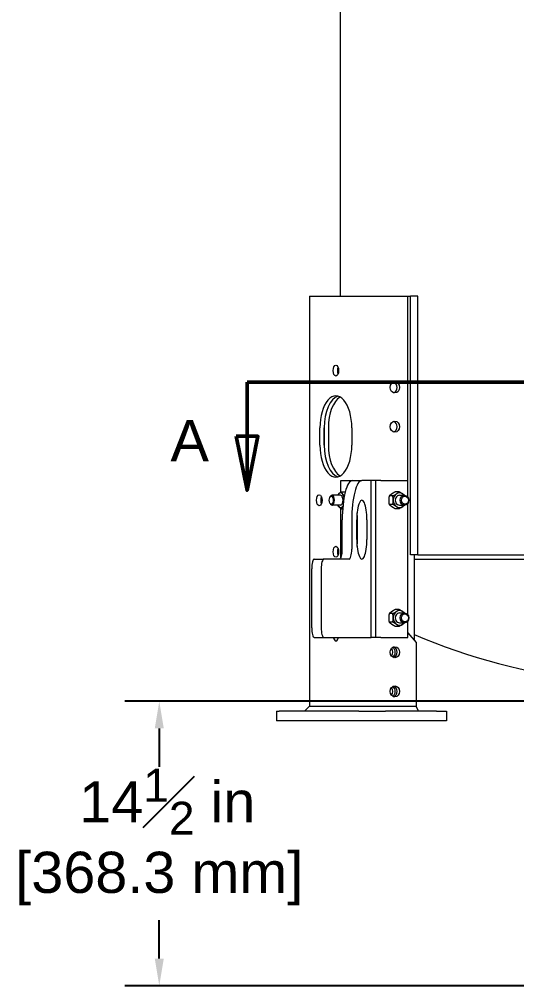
# Model space of a CAD drawing. Header units: inches. Extents: x 17 to 469, y 7 to 301.
# Drawn here: x 191.8 to 217.13, y 42.3 to 91.58 of the extents above; entities that cross this region are included whole.
import ezdxf

# ---------------------------------------------------------------- set-up
doc = ezdxf.new("R2010")
doc.units = ezdxf.units.IN
doc.header["$LTSCALE"] = 14
doc.header["$MEASUREMENT"] = 0
doc.linetypes.add('DOUBLE_DASH_CHAIN', pattern=[1.2403, 0.6614, -0.0827, 0.1654, -0.0827, 0.1654, -0.0827])
for name, color, linetype, lineweight in [('Dimension (ANSI)', 7, 'Continuous', 25), ('Section Line', 7, 'DOUBLE_DASH_CHAIN', 50), ('Visible (ANSI)', 7, 'Continuous', 50)]:
    doc.layers.add(name, color=color, linetype=linetype, lineweight=lineweight)
doc.styles.add('MEMCOR Medium', font='arial.ttf')
doc.dimstyles.new('Default (ANSI)', dxfattribs={"dimscale": 14, "dimtxt": 0.15, "dimasz": 0.098425, "dimexe": 0.125, "dimexo": 0.0625, "dimgap": 0.031496, "dimtad": 0, "dimtih": 1, "dimtoh": 1, "dimdec": 4, "dimrnd": 1e-08, "dimzin": 3, "dimdsep": 46, "dimlunit": 5, "dimtxsty": 'MEMCOR Medium', "dimcen": 0.09, "dimdle": 0.393701, "dimclrd": 256, "dimclre": 256, "dimclrt": 256, "dimadec": 0, "dimazin": 1, "dimtfac": 0.8, "dimtofl": 0, "dimtmove": 0, "dimatfit": 3, "dimfxl": 1, "dimfrac": 1, "dimtolj": 1, "dimtzin": 4, "dimlwd": -1, "dimlwe": -1, "dimarcsym": 0})

# ---------------------------------------------------------------- blocks, each defined once
blk = doc.blocks.new('*D20')
at = {"layer": 'Defpoints', "color": 0, "transparency": 16777216}
for p in [(198.928, 56.804), (220.911, 56.804), (219.702, 42.304)]:
    blk.add_point(p, dxfattribs=at)
at = {"layer": 'Dimension (ANSI)', "transparency": 16777216}
for p, q in [((220.036, 56.804), (197.178, 56.804)), ((198.928, 55.426), (198.928, 53.468)), ((198.928, 43.682), (198.928, 45.639)), ((218.827, 42.304), (197.178, 42.304))]:
    blk.add_line(p, q, dxfattribs=at)
for points in [[(198.699, 55.426), (199.158, 55.426), (198.928, 56.804)], [(198.699, 43.682), (199.158, 43.682), (198.928, 42.304)]]:
    blk.add_solid(points, dxfattribs=at)
at = {"layer": 'Dimension (ANSI)', "transparency": 16777216, "char_height": 2.1, "attachment_point": 5, "style": 'MEMCOR Medium'}
for s, insert in [('\\A1; 14{\\H0.8x;\\S1#2;} in', (198.928, 51.682)), ('\\A1;[368.3 mm]', (198.928, 47.767))]:
    blk.add_mtext(s, dxfattribs=dict(at, insert=insert))
blk = doc.blocks.new('2dTransSection0')
at = {"layer": 'Section Line', "linetype": 'DOUBLE_DASH_CHAIN', "ltscale": 0.490011}
blk.add_line((14.5285, 5.2198), (17.8561, 5.2198), dxfattribs=at)
at = {"layer": 'Section Line', "linetype": 'Continuous'}
for p, q in [((14.5285, 5.2198), (14.8173, 5.2198)), ((14.5285, 5.2198), (14.5285, 5.023)), ((14.4891, 5.023), (14.5285, 4.8261)), ((14.5678, 5.023), (14.4891, 5.023)), ((14.5285, 5.023), (14.5285, 4.8261)), ((14.5285, 4.8261), (14.5678, 5.023))]:
    blk.add_line(p, q, dxfattribs=at)
at = {"layer": 'Section Line', "linetype": 'Continuous', "flags": 128}
blk.add_lwpolyline([(14.4891, 5.023), (14.5285, 4.8261), (14.5678, 5.023), (14.4891, 5.023)], dxfattribs=at)
at = {"layer": 'Section Line'}
blk.add_solid([(14.4891, 5.023), (14.5285, 4.8261), (14.5678, 5.023), (14.4891, 5.023)], dxfattribs=at)
at = {"layer": 'Section Line', "insert": (14.25, 4.932), "char_height": 0.15, "attachment_point": 7, "style": 'MEMCOR Medium'}
blk.add_mtext('A', dxfattribs=at)

msp = doc.modelspace()

# ---------------------------------------------------------------- linework, layer by layer
at = {"layer": 'Visible (ANSI)', "linetype": 'Continuous', "lineweight": 18}
for p, q in [((208.160469, 77.457895), (208.160469, 129.026895)), ((206.580779, 77.457895), (206.673221, 77.457895)), ((206.580779, 77.457895), (206.580779, 56.557895)), ((206.673221, 77.457895), (209.174928, 77.457895)), ((209.174928, 77.457895), (210.117485, 77.457895)), ((210.117485, 77.457895), (211.578216, 77.457895)), ((211.578216, 77.457895), (211.729443, 77.457895)), ((211.578216, 77.457895), (211.578216, 68.057895)), ((212.10674, 77.457895), (211.729443, 77.457895)), ((211.729443, 64.276895), (211.729443, 77.457895)), ((212.10674, 64.276895), (212.10674, 77.457895)), ((207.109074, 69.867895), (207.109074, 70.747895)), ((207.325581, 69.867895), (207.325581, 70.747895)), ((207.325581, 70.747895), (207.325581, 69.867895)), ((207.542087, 70.747895), (207.542087, 69.867895)), ((208.739074, 70.747895), (208.739074, 69.867895)), ((208.178421, 68.057895), (208.765787, 68.057895)), ((208.178421, 67.47899), (208.178421, 68.057895)), ((208.765787, 68.057895), (209.24875, 68.057895)), ((209.727027, 68.057895), (209.24875, 68.057895)), ((209.961615, 68.057895), (209.727027, 68.057895)), ((209.727027, 60.057895), (209.727027, 68.057895)), ((210.207844, 68.057895), (209.961615, 68.057895)), ((209.961615, 60.057895), (209.961615, 68.057895)), ((210.207844, 68.057895), (211.593485, 68.057895)), ((211.593485, 67.208032), (211.593485, 68.057895)), ((207.628859, 67.223508), (207.656112, 67.262038)), ((208.16551, 67.307895), (207.728267, 67.307895)), ((208.194448, 67.490908), (208.404693, 67.490908)), ((210.826459, 67.274401), (210.635953, 67.274401)), ((211.151219, 67.490908), (210.960713, 67.490908)), ((211.167926, 67.307895), (211.420369, 67.307895)), ((207.628859, 66.892282), (207.656112, 66.853752)), ((208.16551, 66.807895), (207.728267, 66.807895)), ((208.178421, 64.114242), (208.178421, 66.6368)), ((208.194448, 66.624882), (208.269386, 66.624882)), ((210.826459, 66.841389), (210.635953, 66.841389)), ((211.151219, 66.624882), (210.960713, 66.624882)), ((211.167926, 66.807895), (211.420369, 66.807895)), ((211.593485, 61.208032), (211.593485, 66.907758)), ((208.248149, 64.557895), (208.248149, 66.057895)), ((208.731112, 66.057895), (208.731112, 64.557895)), ((208.989931, 65.057895), (208.989931, 66.057895)), ((209.024606, 65.057895), (209.024606, 66.057895)), ((209.507569, 66.057895), (209.507569, 65.057895)), ((212.10674, 64.276895), (211.729443, 64.276895)), ((211.911061, 64.276895), (211.911061, 59.923559)), ((212.10674, 64.276895), (237.214828, 64.276895)), ((206.824645, 64.057895), (207.307608, 64.057895)), ((208.601703, 64.057895), (207.307608, 64.057895)), ((237.410507, 64.031895), (211.911061, 64.031895)), ((206.695235, 60.557895), (206.695235, 63.557895)), ((207.178198, 63.557895), (207.178198, 60.557895)), ((210.826459, 61.274401), (210.635953, 61.274401)), ((211.151219, 61.490908), (210.960713, 61.490908)), ((211.167926, 61.307895), (211.420369, 61.307895)), ((210.826459, 60.841389), (210.635953, 60.841389)), ((211.151219, 60.624882), (210.960713, 60.624882)), ((211.167926, 60.807895), (211.420369, 60.807895)), ((211.593485, 60.057895), (211.593485, 60.907758)), ((211.593485, 60.290264), (212.011228, 59.807895)), ((206.824645, 60.057895), (207.307608, 60.057895)), ((207.307608, 60.057895), (209.727027, 60.057895)), ((209.961615, 60.057895), (209.727027, 60.057895)), ((210.207844, 60.057895), (209.961615, 60.057895)), ((210.207844, 60.057895), (211.593485, 60.057895)), ((212.011228, 59.807895), (212.011228, 56.557895)), ((204.895183, 56.307895), (205.029157, 56.307895)), ((204.895183, 56.307895), (204.895183, 55.807895)), ((209.089157, 56.307895), (205.029157, 56.307895)), ((206.580779, 56.557895), (206.330779, 56.307895)), ((206.580779, 56.557895), (206.673221, 56.557895)), ((206.673221, 56.557895), (209.174928, 56.557895)), ((209.089157, 56.307895), (210.455183, 56.307895)), ((209.174928, 56.557895), (210.117485, 56.557895)), ((210.117485, 56.557895), (212.011228, 56.557895)), ((213.053259, 56.307895), (210.455183, 56.307895)), ((212.136228, 56.307895), (212.011228, 56.557895)), ((213.053259, 56.307895), (213.553259, 56.307895)), ((213.553259, 56.307895), (213.553259, 55.807895)), ((205.029157, 55.807895), (204.895183, 55.807895)), ((209.089157, 55.807895), (205.029157, 55.807895)), ((210.455183, 55.807895), (209.089157, 55.807895)), ((213.053259, 55.807895), (210.455183, 55.807895)), ((213.553259, 55.807895), (213.053259, 55.807895))]:
    msp.add_line(p, q, dxfattribs=at)
msp.add_arc((224.660784, 90.436895), 32.81, 247.1330448, 263.0004963, dxfattribs=at)
for centre, major_axis, ratio in [((207.924074, 73.667895), (0, -0.28), 0.5), ((210.928697, 72.807895), (0, -0.28), 0.866025404), ((210.928697, 70.807895), (0, -0.28), 0.866025404), ((207.078221, 67.057895), (0, -0.28), 0.5), ((207.687396, 67.057895), (0, 0.202815), 0.5), ((211.420369, 67.057895), (0, -0.25), 0.866025404), ((211.443966, 67.057895), (0, -0.202815), 0.866025404), ((207.924074, 64.426895), (0, -0.28), 0.5), ((211.420369, 61.057895), (0, -0.25), 0.866025404), ((211.443966, 61.057895), (0, -0.202815), 0.866025404), ((210.928697, 59.307895), (0, -0.28), 0.866025404), ((210.928697, 57.307895), (0, -0.28), 0.866025404)]:
    msp.add_ellipse(centre, major_axis=major_axis, ratio=ratio, dxfattribs=at)
for centre, major_axis, ratio, start_param, end_param in [((208.140581, 73.667895), (0, 0.28), 0.5, 0.883930068, 2.257662585), ((208.140581, 73.667895), (0, -0.28), 0.5, 4.025522722, 5.399255239), ((210.803697, 72.807895), (0, -0.28), 0.866025404, 0.260688299, 2.880904355), ((207.924074, 70.747895), (0, 1.63), 0.5, 4.71238898, 7.853981634), ((208.140581, 70.747895), (0, 1.63), 0.5, 0.133219685, 1.570796327), ((208.140581, 70.747895), (0, 1.63), 0.5, 0.133219685, 1.570796327), ((208.357087, 70.747895), (0, 1.63), 0.5, 0.268880123, 1.570796327), ((210.803697, 70.807895), (0, -0.28), 0.866025404, 0.260688299, 2.880904355), ((207.924074, 69.867895), (0, -1.63), 0.5, 4.71238898, 7.853981634), ((208.140581, 69.867895), (0, -1.63), 0.5, 4.71238898, 6.149965622), ((208.140581, 69.867895), (0, -1.63), 0.5, 4.71238898, 6.149965622), ((208.357087, 69.867895), (0, -1.63), 0.5, 4.71238898, 6.014305185), ((208.765787, 66.057895), (0, 2), 0.258819045, 0, 1.570796327), ((209.24875, 66.057895), (0, 2), 0.258819045, 0, 1.570796327), ((207.294728, 67.057895), (0, -0.28), 0.5, 4.025522722, 5.399255239), ((207.728267, 67.057895), (0, -0.25), 0.5, 5.667839495, 10.040123773), ((208.165442, 67.057895), (0, -0.375), 0.5, 3.665191429, 3.982661324), ((208.165442, 67.057895), (0, 0.375), 0.5, 5.759586532, 6.806784083), ((208.165442, 67.057895), (0, -0.250136), 0.5, 6.250227729, 9.457735539), ((208.165442, 67.057895), (0, 0.375), 0.5, 5.086731309, 5.759586532), ((209.24875, 66.057895), (0, 1), 0.258819045, 4.71238898, 7.853981634), ((211.167966, 67.057895), (0, -0.375), 0.866025404, 3.665191429, 4.71238898), ((211.167966, 67.057895), (0, -0.375), 0.866025404, 4.71238898, 5.759586532), ((211.167966, 67.057895), (0, 0.250136), 0.866025404, 6.250227729, 9.457735539), ((211.167966, 67.057895), (0, 0.375), 0.866025404, 5.759586532, 6.806784083), ((211.167966, 67.057895), (0, 0.375), 0.866025404, 5.442116637, 5.759586532), ((208.165442, 67.057895), (0, -0.375), 0.5, 5.442116637, 5.759586532), ((208.165442, 67.057895), (0, -0.375), 0.5, 5.759586532, 6.806784083), ((208.165442, 67.057895), (0, 0.375), 0.5, 3.665191429, 3.808402678), ((211.167966, 67.057895), (0, -0.375), 0.866025404, 5.759586532, 6.806784083), ((211.167966, 67.057895), (0, 0.375), 0.866025404, 3.665191429, 3.982661324), ((208.765787, 66.057895), (0, 1), 0.258819045, 4.71238898, 5.080489063), ((209.24875, 65.057895), (0, -1), 0.258819045, 4.71238898, 7.853981634), ((208.765787, 65.057895), (0, 1), 0.258819045, 4.344288898, 4.71238898), ((208.140581, 64.426895), (0, 0.28), 0.5, 0.883930068, 2.257662585), ((208.140581, 64.426895), (0, -0.28), 0.5, 4.025522722, 5.399255239), ((208.11874, 64.557895), (0, -0.5), 0.258819045, 0, 1.570796327), ((208.601703, 64.557895), (0, -0.5), 0.258819045, 0, 1.570796327), ((206.824645, 63.557895), (0, 0.5), 0.258819045, 0, 1.570796327), ((207.307608, 63.557895), (0, 0.5), 0.258819045, 0, 1.570796327), ((211.167966, 61.057895), (0, -0.375), 0.866025404, 3.665191429, 4.71238898), ((211.167966, 61.057895), (0, 0.250136), 0.866025404, 6.250227729, 9.457735539), ((211.167966, 61.057895), (0, 0.375), 0.866025404, 5.759586532, 6.806784083), ((211.167966, 61.057895), (0, 0.375), 0.866025404, 5.442116637, 5.759586532), ((211.167966, 61.057895), (0, -0.375), 0.866025404, 4.71238898, 5.759586532), ((211.167966, 61.057895), (0, -0.375), 0.866025404, 5.759586532, 6.806784083), ((211.167966, 61.057895), (0, 0.375), 0.866025404, 3.665191429, 3.982661324), ((206.824645, 60.557895), (0, -0.5), 0.258819045, 4.71238898, 6.283185307), ((207.307608, 60.557895), (0, -0.5), 0.258819045, 4.71238898, 6.283185307), ((207.924074, 60.163895), (0, -0.28), 0.5, 5.100641342, 7.465729273), ((208.140581, 60.163895), (0, 0.28), 0.5, 1.959048688, 2.257662585), ((208.140581, 60.163895), (0, -0.28), 0.5, 5.100641342, 5.399255239), ((210.583151, 59.303895), (0, 0.28), 0.866025404, 3.944726066, 5.50010129), ((210.708151, 59.303895), (0, -0.28), 0.866025404, 0.4878674, 2.685136662), ((210.803697, 59.307895), (0, -0.28), 0.866025404, 0.260688299, 2.880904355), ((210.583151, 57.303895), (0, 0.28), 0.866025404, 3.944726066, 5.50010129), ((210.708151, 57.303895), (0, -0.28), 0.866025404, 0.4878674, 2.685136662), ((210.803697, 57.307895), (0, -0.28), 0.866025404, 0.260688299, 2.880904355)]:
    msp.add_ellipse(centre, major_axis=major_axis, ratio=ratio, start_param=start_param, end_param=end_param, dxfattribs=at)
for points, weights in [([(208.021303, 67.307895), (208.040514, 67.346653), (208.071692, 67.382655)], [1.01566285889, 1.02690849784, 1]), ([(208.071692, 67.382655), (208.115201, 67.432895), (208.194448, 67.490908)], [1, 1.0379548493, 1]), ([(208.194448, 67.490908), (208.215682, 67.432895), (208.259192, 67.382655)], [1, 1.0379548493, 1]), ([(208.259192, 67.382655), (208.296382, 67.339711), (208.358449, 67.292013)], [1, 1.03226429011, 1.00967475071]), ([(210.635953, 67.274401), (210.619206, 67.158376), (210.619206, 67.057895)], [1, 1.0379548493, 1]), ([(210.619206, 67.057895), (210.619206, 66.957414), (210.635953, 66.841389)], [1, 1.0379548493, 1]), ([(210.781586, 67.382655), (210.706225, 67.332414), (210.635953, 67.274401)], [1, 1.0379548493, 1]), ([(210.960713, 67.490908), (210.856947, 67.432895), (210.781586, 67.382655)], [1, 1.0379548493, 1]), ([(210.826459, 67.274401), (210.930225, 67.332414), (211.005586, 67.382655)], [1, 1.0379548493, 1]), ([(210.843206, 67.057895), (210.843206, 67.158376), (210.826459, 67.274401)], [1, 1.0379548493, 1]), ([(210.826459, 66.841389), (210.843206, 66.957414), (210.843206, 67.057895)], [1, 1.0379548493, 1]), ([(211.005586, 67.382655), (211.080947, 67.432895), (211.151219, 67.490908)], [1, 1.0379548493, 1]), ([(211.151219, 67.490908), (211.254985, 67.432895), (211.330345, 67.382655)], [1, 1.0379548493, 1]), ([(211.330345, 67.382655), (211.384727, 67.3464), (211.434924, 67.307329)], [1, 1.0271025743, 1.01549865669]), ([(208.071692, 66.733136), (208.040514, 66.769137), (208.021303, 66.807895)], [1, 1.02690849784, 1.01566285889]), ([(208.194448, 66.624882), (208.115201, 66.682895), (208.071692, 66.733136)], [1, 1.0379548493, 1]), ([(208.259192, 66.733136), (208.215682, 66.682895), (208.194448, 66.624882)], [1, 1.0379548493, 1]), ([(208.280742, 66.756365), (208.269212, 66.744706), (208.259192, 66.733136)], [1.01318494439, 1.00849284752, 1]), ([(210.635953, 66.841389), (210.706225, 66.783376), (210.781586, 66.733136)], [1, 1.0379548493, 1]), ([(210.781586, 66.733136), (210.856947, 66.682895), (210.960713, 66.624882)], [1, 1.0379548493, 1]), ([(211.005586, 66.733136), (210.930225, 66.783376), (210.826459, 66.841389)], [1, 1.0379548493, 1]), ([(211.151219, 66.624882), (211.080947, 66.682895), (211.005586, 66.733136)], [1, 1.0379548493, 1]), ([(211.330345, 66.733136), (211.254985, 66.682895), (211.151219, 66.624882)], [1, 1.0379548493, 1]), ([(211.434924, 66.808461), (211.384727, 66.76939), (211.330345, 66.733136)], [1.01549865669, 1.0271025743, 1]), ([(210.635953, 61.274401), (210.619206, 61.158376), (210.619206, 61.057895)], [1, 1.0379548493, 1]), ([(210.781586, 61.382655), (210.706225, 61.332414), (210.635953, 61.274401)], [1, 1.0379548493, 1]), ([(210.960713, 61.490908), (210.856947, 61.432895), (210.781586, 61.382655)], [1, 1.0379548493, 1]), ([(210.826459, 61.274401), (210.930225, 61.332414), (211.005586, 61.382655)], [1, 1.0379548493, 1]), ([(210.843206, 61.057895), (210.843206, 61.158376), (210.826459, 61.274401)], [1, 1.0379548493, 1]), ([(211.005586, 61.382655), (211.080947, 61.432895), (211.151219, 61.490908)], [1, 1.0379548493, 1]), ([(211.151219, 61.490908), (211.254985, 61.432895), (211.330345, 61.382655)], [1, 1.0379548493, 1]), ([(211.330345, 61.382655), (211.384727, 61.3464), (211.434924, 61.307329)], [1, 1.0271025743, 1.01549865669]), ([(210.619206, 61.057895), (210.619206, 60.957414), (210.635953, 60.841389)], [1, 1.0379548493, 1]), ([(210.635953, 60.841389), (210.706225, 60.783376), (210.781586, 60.733136)], [1, 1.0379548493, 1]), ([(210.781586, 60.733136), (210.856947, 60.682895), (210.960713, 60.624882)], [1, 1.0379548493, 1]), ([(210.826459, 60.841389), (210.843206, 60.957414), (210.843206, 61.057895)], [1, 1.0379548493, 1]), ([(211.005586, 60.733136), (210.930225, 60.783376), (210.826459, 60.841389)], [1, 1.0379548493, 1]), ([(211.151219, 60.624882), (211.080947, 60.682895), (211.005586, 60.733136)], [1, 1.0379548493, 1]), ([(211.330345, 60.733136), (211.254985, 60.682895), (211.151219, 60.624882)], [1, 1.0379548493, 1]), ([(211.434924, 60.808461), (211.384727, 60.76939), (211.330345, 60.733136)], [1.01549865669, 1.0271025743, 1])]:
    msp.add_rational_spline(points, weights, degree=2, dxfattribs=at)

# ---------------------------------------------------------------- block references
at = {"layer": 'Section Line', "xscale": 14, "yscale": 14, "zscale": 14}
msp.add_blockref('2dTransSection0', (0, 0), dxfattribs=at)

# ---------------------------------------------------------------- dimensions: what is measured, and where the dimension line sits
at = {"layer": 'Dimension (ANSI)'}
dim = msp.add_linear_dim(base=(198.928427, 56.803895), p1=(219.70249, 42.303895), p2=(220.910784, 56.803895), angle=270, text=' <> in\\X[368.3 mm]', dimstyle='Default (ANSI)', override={"dimgap": 0.031496, "dimdec": 4, "dimpost": '', "dimtol": 0, "dimlim": 0, "dimtp": 0, "dimtm": 0, "dimtdec": 2, "dimatfit": 1}, dxfattribs=at)
dim.commit()
dim.dimension.update_dxf_attribs({"geometry": '*D20', "text_midpoint": (198.928427, 49.553895), "dimtype": 160})

doc.saveas('drawing.dxf')
